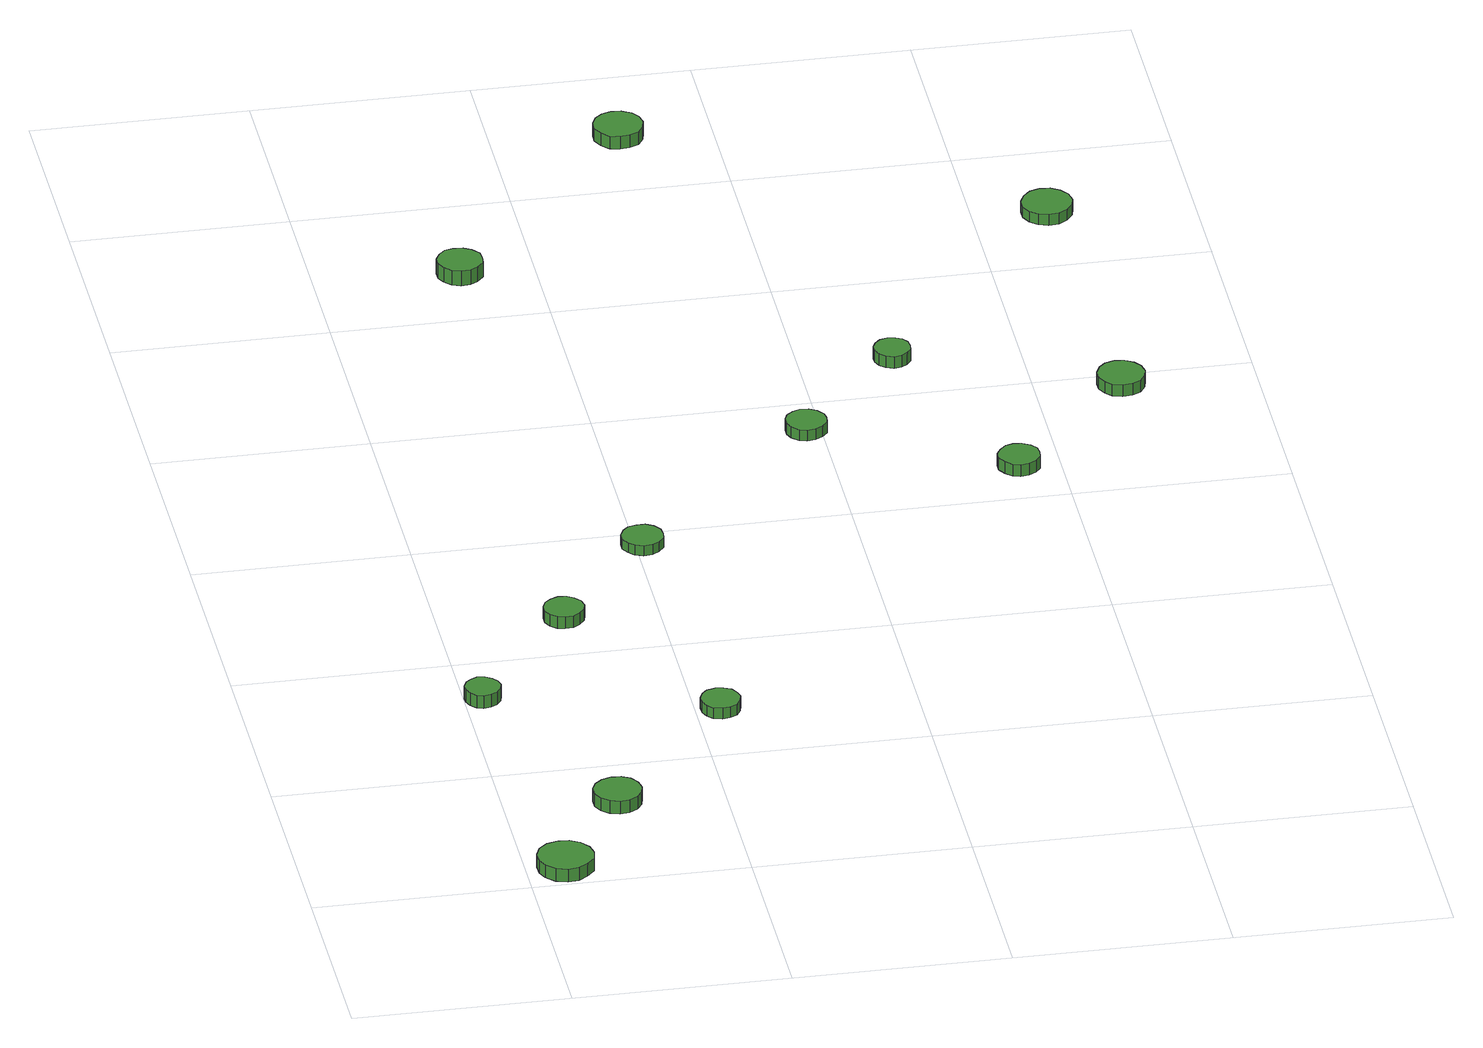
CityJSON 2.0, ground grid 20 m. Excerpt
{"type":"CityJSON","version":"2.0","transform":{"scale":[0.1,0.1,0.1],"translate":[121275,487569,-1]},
"CityObjects":{
"tree1":{"type":"SolitaryVegetationObject","attributes":{"function":"something"},"geometry":[{"type":"MultiSurface","lod":"1","boundaries":[[[0,1,2,3,4,5,6,7,8,9,10,11,12,13,14]],[[15,16,17,18,19,20,21,22,23,24,25,26,27,28,29]],[[0,29,28,1]],[[1,28,27,2]],[[2,27,26,3]],[[3,26,25,4]],[[4,25,24,5]],[[5,24,23,6]],[[6,23,22,7]],[[7,22,21,8]],[[8,21,20,9]],[[9,20,19,10]],[[10,19,18,11]],[[11,18,17,12]],[[12,17,16,13]],[[13,16,15,14]],[[14,15,29,0]]]}]},
"tree2":{"type":"SolitaryVegetationObject","attributes":{"function":"something"},"geometry":[{"type":"MultiSurface","lod":"1","boundaries":[[[30,31,32,33,34,35,36,37,38,39,40,41,42,43,44]],[[45,46,47,48,49,50,51,52,53,54,55,56,57,58,59]],[[30,59,58,31]],[[31,58,57,32]],[[32,57,56,33]],[[33,56,55,34]],[[34,55,54,35]],[[35,54,53,36]],[[36,53,52,37]],[[37,52,51,38]],[[38,51,50,39]],[[39,50,49,40]],[[40,49,48,41]],[[41,48,47,42]],[[42,47,46,43]],[[43,46,45,44]],[[44,45,59,30]]]}]},
"tree3":{"type":"SolitaryVegetationObject","attributes":{"function":"something"},"geometry":[{"type":"MultiSurface","lod":"1","boundaries":[[[60,61,62,63,64,65,66,67,68,69,70,71,72,73,74]],[[75,76,77,78,79,80,81,82,83,84,85,86,87,88,89]],[[60,89,88,61]],[[61,88,87,62]],[[62,87,86,63]],[[63,86,85,64]],[[64,85,84,65]],[[65,84,83,66]],[[66,83,82,67]],[[67,82,81,68]],[[68,81,80,69]],[[69,80,79,70]],[[70,79,78,71]],[[71,78,77,72]],[[72,77,76,73]],[[73,76,75,74]],[[74,75,89,60]]]}]},
"tree4":{"type":"SolitaryVegetationObject","attributes":{"function":"something"},"geometry":[{"type":"MultiSurface","lod":"1","boundaries":[[[90,91,92,93,94,95,96,97,98,99,100,101,102,103,104]],[[105,106,107,108,109,110,111,112,113,114,115,116,117,118,119]],[[90,119,118,91]],[[91,118,117,92]],[[92,117,116,93]],[[93,116,115,94]],[[94,115,114,95]],[[95,114,113,96]],[[96,113,112,97]],[[97,112,111,98]],[[98,111,110,99]],[[99,110,109,100]],[[100,109,108,101]],[[101,108,107,102]],[[102,107,106,103]],[[103,106,105,104]],[[104,105,119,90]]]}]},
"tree5":{"type":"SolitaryVegetationObject","attributes":{"function":"something"},"geometry":[{"type":"MultiSurface","lod":"1","boundaries":[[[120,121,122,123,124,125,126,127,128,129,130,131,132,133,134]],[[135,136,137,138,139,140,141,142,143,144,145,146,147,148,149]],[[120,149,148,121]],[[121,148,147,122]],[[122,147,146,123]],[[123,146,145,124]],[[124,145,144,125]],[[125,144,143,126]],[[126,143,142,127]],[[127,142,141,128]],[[128,141,140,129]],[[129,140,139,130]],[[130,139,138,131]],[[131,138,137,132]],[[132,137,136,133]],[[133,136,135,134]],[[134,135,149,120]]]}]},
"tree6":{"type":"SolitaryVegetationObject","attributes":{"function":"something"},"geometry":[{"type":"MultiSurface","lod":"1","boundaries":[[[150,151,152,153,154,155,156,157,158,159,160,161,162,163,164]],[[165,166,167,168,169,170,171,172,173,174,175,176,177,178,179]],[[150,179,178,151]],[[151,178,177,152]],[[152,177,176,153]],[[153,176,175,154]],[[154,175,174,155]],[[155,174,173,156]],[[156,173,172,157]],[[157,172,171,158]],[[158,171,170,159]],[[159,170,169,160]],[[160,169,168,161]],[[161,168,167,162]],[[162,167,166,163]],[[163,166,165,164]],[[164,165,179,150]]]}]},
"tree7":{"type":"SolitaryVegetationObject","attributes":{"function":"something"},"geometry":[{"type":"MultiSurface","lod":"1","boundaries":[[[180,181,182,183,184,185,186,187,188,189,190,191,192,193,194]],[[195,196,197,198,199,200,201,202,203,204,205,206,207,208,209]],[[180,209,208,181]],[[181,208,207,182]],[[182,207,206,183]],[[183,206,205,184]],[[184,205,204,185]],[[185,204,203,186]],[[186,203,202,187]],[[187,202,201,188]],[[188,201,200,189]],[[189,200,199,190]],[[190,199,198,191]],[[191,198,197,192]],[[192,197,196,193]],[[193,196,195,194]],[[194,195,209,180]]]}]},
"tree8":{"type":"SolitaryVegetationObject","attributes":{"function":"something"}},
"tree9":{"type":"SolitaryVegetationObject","attributes":{"function":"something"},"geometry":[{"type":"MultiSurface","lod":"1","boundaries":[[[210,211,212,213,214,215,216,217,218,219,220,221,222,223,224]],[[225,226,227,228,229,230,231,232,233,234,235,236,237,238,239]],[[210,239,238,211]],[[211,238,237,212]],[[212,237,236,213]],[[213,236,235,214]],[[214,235,234,215]],[[215,234,233,216]],[[216,233,232,217]],[[217,232,231,218]],[[218,231,230,219]],[[219,230,229,220]],[[220,229,228,221]],[[221,228,227,222]],[[222,227,226,223]],[[223,226,225,224]],[[224,225,239,210]]]}]},
"tree10":{"type":"SolitaryVegetationObject","attributes":{"function":"something"},"geometry":[{"type":"MultiSurface","lod":"1","boundaries":[[[240,241,242,243,244,245,246,247,248,249,250,251,252,253,254]],[[255,256,257,258,259,260,261,262,263,264,265,266,267,268,269]],[[240,269,268,241]],[[241,268,267,242]],[[242,267,266,243]],[[243,266,265,244]],[[244,265,264,245]],[[245,264,263,246]],[[246,263,262,247]],[[247,262,261,248]],[[248,261,260,249]],[[249,260,259,250]],[[250,259,258,251]],[[251,258,257,252]],[[252,257,256,253]],[[253,256,255,254]],[[254,255,269,240]]]}]},
"tree11":{"type":"SolitaryVegetationObject","attributes":{"function":"something"},"geometry":[{"type":"MultiSurface","lod":"1","boundaries":[[[270,271,272,273,274,275,276,277,278,279,280,281,282,283,284]],[[285,286,287,288,289,290,291,292,293,294,295,296,297,298,299]],[[270,299,298,271]],[[271,298,297,272]],[[272,297,296,273]],[[273,296,295,274]],[[274,295,294,275]],[[275,294,293,276]],[[276,293,292,277]],[[277,292,291,278]],[[278,291,290,279]],[[279,290,289,280]],[[280,289,288,281]],[[281,288,287,282]],[[282,287,286,283]],[[283,286,285,284]],[[284,285,299,270]]]}]},
"tree12":{"type":"SolitaryVegetationObject","attributes":{"function":"something"},"geometry":[{"type":"MultiSurface","lod":"1","boundaries":[[[300,301,302,303,304,305,306,307,308,309,310,311,312,313,314]],[[315,316,317,318,319,320,321,322,323,324,325,326,327,328,329]],[[300,329,328,301]],[[301,328,327,302]],[[302,327,326,303]],[[303,326,325,304]],[[304,325,324,305]],[[305,324,323,306]],[[306,323,322,307]],[[307,322,321,308]],[[308,321,320,309]],[[309,320,319,310]],[[310,319,318,311]],[[311,318,317,312]],[[312,317,316,313]],[[313,316,315,314]],[[314,315,329,300]]]}]},
"tree13":{"type":"SolitaryVegetationObject","attributes":{"function":"something"},"geometry":[{"type":"MultiSurface","lod":"1","boundaries":[[[330,331,332,333,334,335,336,337,338,339,340,341,342,343,344]],[[345,346,347,348,349,350,351,352,353,354,355,356,357,358,359]],[[330,359,358,331]],[[331,358,357,332]],[[332,357,356,333]],[[333,356,355,334]],[[334,355,354,335]],[[335,354,353,336]],[[336,353,352,337]],[[337,352,351,338]],[[338,351,350,339]],[[339,350,349,340]],[[340,349,348,341]],[[341,348,347,342]],[[342,347,346,343]],[[343,346,345,344]],[[344,345,359,330]]]}]},
"tree14":{"type":"SolitaryVegetationObject","attributes":{"function":"something"},"geometry":[{"type":"MultiSurface","lod":"1","boundaries":[[[360,361,362,363,364,365,366,367,368,369,370,371,372,373,374]],[[375,376,377,378,379,380,381,382,383,384,385,386,387,388,389]],[[360,389,388,361]],[[361,388,387,362]],[[362,387,386,363]],[[363,386,385,364]],[[364,385,384,365]],[[365,384,383,366]],[[366,383,382,367]],[[367,382,381,368]],[[368,381,380,369]],[[369,380,379,370]],[[370,379,378,371]],[[371,378,377,372]],[[372,377,376,373]],[[373,376,375,374]],[[374,375,389,360]]]}]},
"tree15":{"type":"SolitaryVegetationObject","attributes":{"function":"something"}}
},
"vertices":[
[62,30,19],[60,40,19],[53,49,19],[44,54,19],[34,55,19],[23,52,19],[15,45,19],[11,35,19],[11,24,19],[15,15,19],[23,7,19],[34,4,19],[44,5,19],[53,11,19],[60,19,19],[60,19,6],[53,11,6],[44,5,6],[34,4,6],[23,7,6],[15,15,6],[11,24,6],[11,35,6],[15,45,6],[23,52,6],[34,55,6],[44,54,6],[53,49,6],[60,40,6],[62,30,6],
[34,337,19],[32,344,19],[28,349,19],[22,353,19],[15,354,19],[9,351,19],[4,347,19],[1,340,19],[1,334,19],[4,327,19],[9,322,19],[15,320,19],[22,321,19],[28,325,19],[32,330,19],[32,330,6],[28,325,6],[22,321,6],[15,320,6],[9,322,6],[4,327,6],[1,334,6],[1,340,6],[4,347,6],[9,351,6],[15,354,6],[22,353,6],[28,349,6],[32,344,6],[34,337,6],
[125,136,19],[123,145,19],[118,153,19],[110,157,19],[101,158,19],[92,155,19],[85,149,19],[81,141,19],[81,131,19],[85,123,19],[92,117,19],[101,114,19],[110,115,19],[118,120,19],[123,127,19],[123,127,6],[118,120,6],[110,115,6],[101,114,6],[92,117,6],[85,123,6],[81,131,6],[81,141,6],[85,149,6],[92,155,6],[101,158,6],[110,157,6],[118,153,6],[123,145,6],[125,136,6],
[133,464,18],[131,472,18],[126,478,18],[120,482,18],[112,483,18],[105,480,18],[99,475,18],[96,468,18],[96,460,18],[99,453,18],[105,448,18],[112,446,18],[120,447,18],[126,451,18],[131,457,18],[131,457,6],[126,451,6],[120,447,6],[112,446,6],[105,448,6],[99,453,6],[96,460,6],[96,468,6],[99,475,6],[105,480,6],[112,483,6],[120,482,6],[126,478,6],[131,472,6],[133,464,6],
[241,280,18],[239,287,18],[235,294,18],[228,297,18],[221,298,18],[213,296,18],[208,291,18],[205,284,18],[205,276,18],[208,269,18],[213,264,18],[221,262,18],[228,263,18],[235,266,18],[239,273,18],[239,273,7],[235,266,7],[228,263,7],[221,262,7],[213,264,7],[208,269,7],[205,276,7],[205,284,7],[208,291,7],[213,296,7],[221,298,7],[228,297,7],[235,294,7],[239,287,7],[241,280,7],
[225,578,17],[224,586,17],[219,593,17],[212,597,17],[204,597,17],[196,595,17],[191,590,17],[187,582,17],[187,574,17],[191,567,17],[196,562,17],[204,559,17],[212,560,17],[219,564,17],[224,570,17],[224,570,7],[219,564,7],[212,560,7],[204,559,7],[196,562,7],[191,567,7],[187,574,7],[187,582,7],[191,590,7],[196,595,7],[204,597,7],[212,597,7],[219,593,7],[224,586,7],[225,578,7],
[153,1082,21],[152,1090,21],[146,1097,21],[139,1101,21],[130,1102,21],[122,1100,21],[116,1094,21],[112,1086,21],[112,1077,21],[116,1070,21],[122,1064,21],[130,1061,21],[139,1062,21],[146,1066,21],[152,1073,21],[152,1073,6],[146,1066,6],[139,1062,6],[130,1061,6],[122,1064,6],[116,1070,6],[112,1077,6],[112,1086,6],[116,1094,6],[122,1100,6],[130,1102,6],[139,1101,6],[146,1097,6],[152,1090,6],[153,1082,6],
[405,752,18],[404,759,18],[399,766,18],[392,770,18],[384,771,18],[377,768,18],[371,763,18],[368,756,18],[368,748,18],[371,741,18],[377,735,18],[384,733,18],[392,734,18],[399,738,18],[404,744,18],[404,744,7],[399,738,7],[392,734,7],[384,733,7],[377,735,7],[371,741,7],[368,748,7],[368,756,7],[371,763,7],[377,768,7],[384,771,7],[392,770,7],[399,766,7],[404,759,7],[405,752,7],
[338,1296,19],[336,1306,19],[331,1313,19],[322,1318,19],[313,1319,19],[304,1316,19],[297,1310,19],[293,1301,19],[293,1292,19],[297,1283,19],[304,1276,19],[313,1274,19],[322,1275,19],[331,1279,19],[336,1287,19],[336,1287,6],[331,1279,6],[322,1275,6],[313,1274,6],[304,1276,6],[297,1283,6],[293,1292,6],[293,1301,6],[297,1310,6],[304,1316,6],[313,1319,6],[322,1318,6],[331,1313,6],[336,1306,6],[338,1296,6],
[501,861,20],[500,868,20],[496,874,20],[490,877,20],[483,878,20],[476,876,20],[471,871,20],[468,865,20],[468,858,20],[471,851,20],[476,847,20],[483,844,20],[490,845,20],[496,849,20],[500,854,20],[500,854,8],[496,849,8],[490,845,8],[483,844,8],[476,847,8],[471,851,8],[468,858,8],[468,865,8],[471,871,8],[476,876,8],[483,878,8],[490,877,8],[496,874,8],[500,868,8],[501,861,8],
[581,656,19],[580,664,19],[575,670,19],[568,674,19],[560,675,19],[553,673,19],[547,667,19],[543,660,19],[543,652,19],[547,645,19],[553,639,19],[560,637,19],[568,638,19],[575,642,19],[580,648,19],[580,648,7],[575,642,7],[568,638,7],[560,637,7],[553,639,7],[547,645,7],[543,652,7],[543,660,7],[547,667,7],[553,673,7],[560,675,7],[568,674,7],[575,670,7],[580,664,7],[581,656,7],
[699,780,20],[697,789,20],[692,796,20],[684,801,20],[675,802,20],[666,799,20],[660,793,20],[656,784,20],[656,775,20],[660,767,20],[666,761,20],[675,758,20],[684,759,20],[692,763,20],[697,771,20],[697,771,8],[692,763,8],[684,759,8],[675,758,8],[666,761,8],[660,767,8],[656,775,8],[656,784,8],[660,793,8],[666,799,8],[675,802,8],[684,801,8],[692,796,8],[697,789,8],[699,780,8],
[690,1090,20],[688,1100,20],[682,1108,20],[674,1113,20],[664,1114,20],[655,1111,20],[648,1104,20],[644,1095,20],[644,1085,20],[648,1076,20],[655,1070,20],[664,1067,20],[674,1068,20],[682,1073,20],[688,1081,20],[688,1081,9],[682,1073,9],[674,1068,9],[664,1067,9],[655,1070,9],[648,1076,9],[644,1085,9],[644,1095,9],[648,1104,9],[655,1111,9],[664,1114,9],[674,1113,9],[682,1108,9],[688,1100,9],[690,1090,9]
]}
